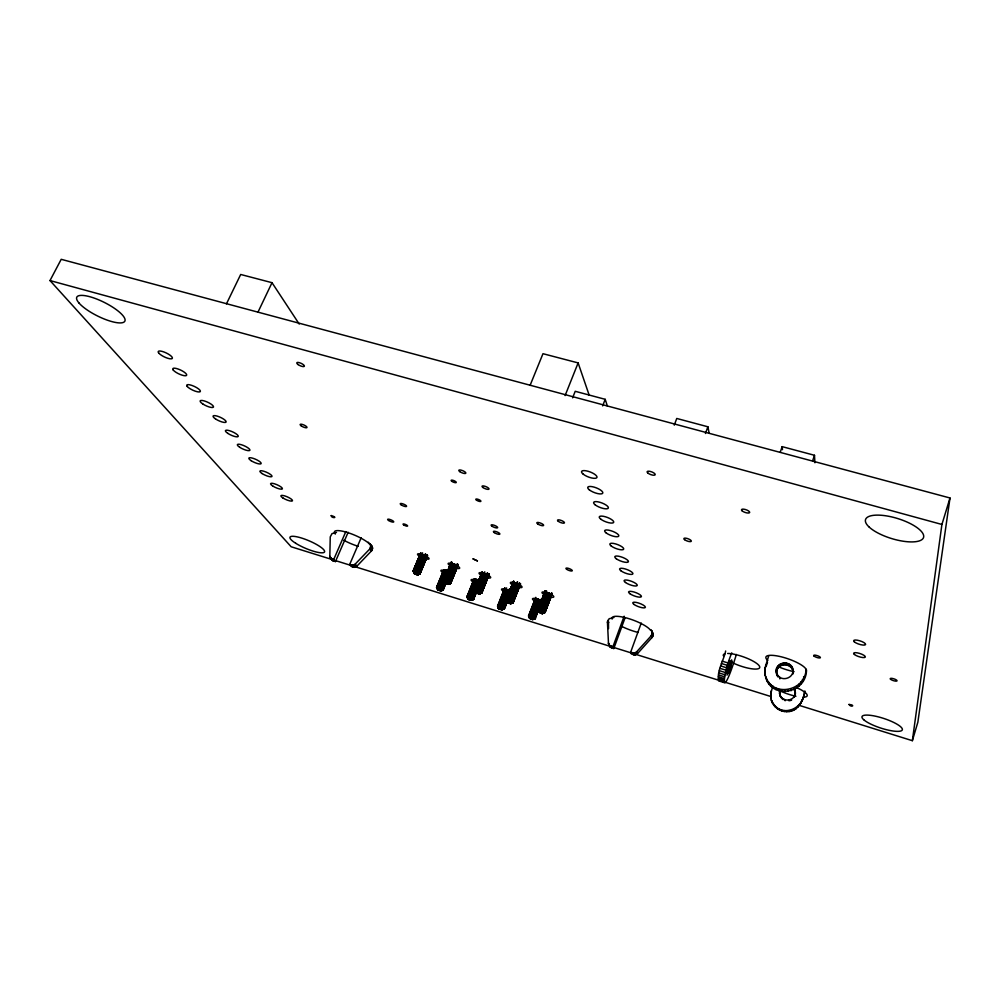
<?xml version="1.0" encoding="UTF-8"?>
<svg xmlns="http://www.w3.org/2000/svg" width="1000" height="1000" viewBox="0 0 1000 1000"><rect width="100%" height="100%" fill="white"/><g stroke="black" fill="none" stroke-linecap="round" stroke-linejoin="round"><path stroke-width="1.5" d="M506.337 599.725L507.312 602.3L506.538 599.65L510.475 600.562L513.162 602.638L509.125 603.4L507.362 602.4L506.238 600L513.6 581.2L503.237 607.6L501.45 609.188L498.675 608.625L501.65 609.888L504.35 608.85L507.15 601.725M719.362 680.7C715.413 673.575 724.312 659.075 725.65 650.987M779.538 691.688L779.675 692.7L779.775 690.425L779.663 693.988L779.525 692.987L780.962 697.638L779.737 694.262L779.887 695.263M736.375 654.463C721.263 703.512 721.25 678.35 731.75 652.862M776.35 671.312L777.962 676.925C768.625 661.85 795.975 656.825 792.962 674.025M776.363 669.963L776.838 674.463M641.237 623.062L630.65 652.212L634.038 653.075L636.25 652.262L651.225 635.763L652.337 632.663L650.875 629.788M630.65 652.212L631.45 654.05L634.237 654.862L637.45 653.688L652.362 637.1L653.05 634.562L651.75 630.788M348.15 532.275L335.438 561.587L333.7 559.538L330.8 558.45L329.812 556.725L330.25 536.912L331.987 533.625L336.488 532.463M608.425 643.05L610.163 646.95L613.8 648.538L612.95 646.688L609.712 645.475L608.5 643.612L607.45 622.275L609.087 618.75L613.875 617.55M608.525 628.638L608.475 622.888L607.612 620.975M414.712 572.425L413.212 571.2L420.725 553.038L413.175 571.038L414.387 573.663L417.612 574.738L415.312 573.375L415.412 571.062L422.25 554.263M443.775 569.812L436.65 587.163L437.837 589.738L440.513 590.875L438.787 589.487L438.9 587.212L445.962 569.963M451.3 562.312L443.837 580.525L444.95 583.05L447.3 584.225L448.312 584.25L446.037 582.9L446.15 580.575L452.912 563.65M471.275 600.3L473.65 598.987L470.4 597.038L466.938 596.587L468.125 599.175L471.337 600.25L469.125 598.938L469.263 596.663L476.25 579.275M481.662 573.188L474.85 590.125L476.075 592.788L478.812 593.95L477.113 592.525L477.25 590.188L483.925 573.138M528.562 615.763L529.663 618.275L531.388 619.25L535.425 618.375L532.775 616.5L528.875 615.588L529.625 618.112L528.675 615.65M499.812 608.5L506.6 589.425M510.7 603.663C503.688 599.825 515.7 588.65 515.312 582.737M731.85 661.8L731.637 659.887L728.3 666.9L726.988 675.138L729.35 671.25L731.712 662.738L731.85 661.8L729.425 661.062M535.363 618.513C525.1 622.55 536.275 602.15 537.587 598.95M804.963 691.05C803.538 700.5 797.9 712.1 786.737 711.688C778.938 711.8 771.625 705.612 770.85 697.775L771.012 698.763L770.812 692.987L772.8 686.388M771.388 690.662L770.8 696.375L770.638 695.375M545.225 590.938L537.987 609.675L539.212 612.35L541.45 613.425L542.6 613.4L540.363 612.125L540.538 609.775L547.062 592.45M806.525 669.975C806.175 695.188 767.95 699.925 765.025 673.787L765.325 675.6L765 667.837L768.65 656.112M361.138 537.812L349.65 564.525L351.35 566.55L354.4 567.312L356.9 566.163L371.737 550.638L372.55 548.275L371.812 546.05M795.212 693.875L795.337 692.588L794.987 696.125L795.212 693.875L795.337 694.875M349.65 564.525L352.713 565.288L354.8 564.513L369.7 549.062L370.887 545.575L368.288 542.212M415.462 573.413L422.65 554.388M499.825 609.362L499.988 607.95M477.25 592.562L484.35 573.25M414.275 573.55L413.4 570.825L417.137 571.675L420 573.787L417.55 574.788L419.888 573.888L426.85 557.137M508.688 602.312L515.737 582.863M477.163 593.438L477.35 592.025M799.15 705.35L912.362 740.688L941.912 524.462L950 497.987L61.212 259.312L50 280.562L291.163 546.763L332.875 559.775M469.2 599.812L469.4 598.425M540.5 612.163L547.5 592.575M950 497.987L917.85 722.237L912.362 740.688M415.6 573.462L422.8 554.425M446.15 583.825L446.388 582.438M438.913 590.375L439.162 589.012M439.062 589.575L446.362 570.075M453.462 563.812L446.312 582.987L446.438 580.65L453.325 563.763M469.412 599.025L476.662 579.4M477.4 592.612L484.5 573.3M776.625 671.8C777.312 662 793.462 662.887 793.1 672.688M440.95 590.85C449.538 588.862 430.062 584.188 438.787 589.487M500.1 608.587L507.013 589.55M508.837 602.362L515.887 582.9M415.5 574.312L415.775 572.95M531.15 618.263L538.013 599.087M540.65 612.212L547.638 592.625M415.887 573.562L423.375 554.625M771.6 701.087L771.438 700.1C778.975 718.962 804.325 710.225 804.412 691.475M439.35 589.675L447.075 570.325M446.613 583.088L454.05 564.012M766.062 678.5L765.763 676.7C772.738 697.913 805.8 691.05 806.025 669.175M508.825 603.288L509.263 601.975M767.487 662.35L766.012 666.775L765.7 664.938M469.7 599.125L477.375 579.65M477.688 592.712L485.075 573.5M812.625 460.812L814.488 455.288L782.175 446.65L780.275 452.137M500.112 609.487L500.55 608.188M500.387 608.688L507.738 589.8M509.137 602.463L516.475 583.112M531.438 618.362L538.737 599.338M502.013 609.812C505.025 607.825 503.625 611.763 507.65 600.15M540.95 612.325L548.237 592.825M705.438 433.512L707.887 426.788L676.762 418.462L674.275 425.15M612.95 646.688L624.138 616.213M613.8 648.538L624.938 618.15M541.25 612.438L548.837 593.05M541.525 612.575L549.4 593.312M541.788 612.7L543.413 610.938L549.938 593.575M540.363 612.125L539.975 609.637L546.512 592.312M542.025 612.837L543.888 611.213L550.425 593.85M542.238 612.975L544.288 611.475L550.837 594.113M779.912 691.425L780.375 690.212M540.075 612.05L539 609.462L545.562 592.188M539.812 612L539.462 609.525L546.55 590.788M542.388 613.1L544.612 611.725L551.737 592.925M542.35 613.55L544.525 612.625L551.625 593.95M538.8 608.8L545.4 591.5L538.612 609.45L539.587 611.962M539.075 609.05L545.2 592.188M551.438 594.625L544.85 611.962L542.513 613.212L544.975 612.163L551.638 594.938M542.475 613.525L544.788 612.575L551.9 593.9M541.725 613.488L544.95 612.475L551.587 594.837M509.425 602.587L517.612 581.9M509.712 602.712L517.638 583.587M509.975 602.837L511.562 601.075L518.175 583.85M539.338 611.025L538.062 610.025L545.475 590.8M552.1 593.812L544.95 612.475L542.562 613.475M508.55 602.263L508.15 599.788L514.775 582.612M510.213 602.975L512.05 601.35L518.663 584.125M510.425 603.112L512.45 601.613L519.637 582.962M544.975 612.163L541.725 610.175L538.312 609.487L539.075 612.15L537.975 609.837L545.288 590.887M551.613 595.175L545.013 612.337L542.6 613.4M507.925 597.812L510.7 590.662M508.275 602.2L507.65 599.688L514.275 582.525M510.412 603.7L512.425 602.8L519.425 584.663M510.575 603.7L512.762 602.788L519.95 584.25M535.763 597.35L528.55 615.925L529.663 618.275M535.725 597.812L528.638 616.1L529.462 616.812M535.712 598.65L528.825 616.325L529.763 618.387M530.737 612.337L529.1 616.562L529.9 618.5M532.913 606.712L535.638 599.688M536.087 598.663L529.538 615.575L530.862 618.175M536.538 598.713L529.987 615.638L530.337 618.05M537.038 598.812L530.487 615.737L530.588 618.1M538.162 599.125L531 618.212L531.038 615.875L537.725 599M539.312 599.575L531.725 618.488M539.875 599.825L532.013 618.612M540.388 600.087L533.85 617.013L532.263 618.737M541.388 598.938L534.312 617.275L532.5 618.862M541.237 600.612L534.712 617.537L532.7 619M536.25 614.438L537.888 610.212M541.55 600.862L535.025 617.775L532.863 619.125M541.237 602.5L534.963 618.65L532.825 619.55M538.65 609.75L535.212 618.6L532.212 619.487M544.788 612.575L552.025 593.85M508.013 602.15L506.825 599.612L513.763 581.825M507.8 602.112L507.2 599.625L513.85 582.475M512.762 602.788L520.212 584.212L512.762 602.788L510.725 602.475M602.65 405.887L605.2 399.325L575.212 391.3L572.625 397.825M537.975 609.837L545.375 590.825M544.612 611.725L551.325 594.5M544.525 612.625L551.788 593.925M477.987 592.837L485.662 573.737M478.263 592.962L486.238 573.987M478.525 593.1L480.1 591.337L487.325 572.825M507.638 601.2L506.337 600.2L513.6 581.613M513.162 602.638L520.487 583.888L513.162 602.638L510.775 603.612L513.212 602.5M538.062 610.025L545.312 591.4M544.288 611.475L551.587 592.812M545.3 609.763L548.1 602.575M549.775 598.263L551.462 593.95M477.113 592.525L476.7 590.05L483.4 573.013M478.775 593.237L480.575 591.613L487.262 574.525M478.975 593.362L480.988 591.875L487.688 574.788M539 609.462L545.775 592.2M543.413 610.938L550.188 593.713M543.888 611.213L550.638 593.987M477.713 585.288L476.037 589.55L477.775 585.325M479.963 579.612L482.762 572.513M476.838 592.45L476.2 589.95L482.912 572.925M479.15 593.5L481.325 592.137L488.05 575.05M479.363 593.875L481.75 592.9L489.137 574.3L481.75 592.9L479.175 593.962L481.375 593.062L488.875 573.875M504.75 587.962L497.575 606.125L498.625 608.525L497.575 606.275M504.837 587.837L497.675 606.462L499.087 608.975M504.762 589.125L497.875 606.688L498.762 608.725M505.125 589.138L498.5 605.913L499.087 608.35M505.562 589.188L498.938 605.975L499.3 608.375M506.613 587.888L499.425 606.075L499.55 608.425M507.163 589.6L499.963 608.538L499.975 606.213L506.737 589.462M508.312 590.025L500.675 608.812M509.412 588.875L500.962 608.938M509.387 590.538L502.762 607.337L501.213 609.062M510.25 591.075L503.638 607.863L501.45 609.188M506.712 601.112L503.638 609L501.65 609.888M507.5 599.95L503.963 609L502.25 608.763M513.013 602.737L520.462 583.8M539.462 609.525L546.25 592.263M539.975 609.637L546.788 592.375M540.538 609.775L547.35 592.525M541.125 609.963L547.938 592.712M541.725 610.175L548.538 592.938M542.312 610.413L549.125 593.175M542.888 610.662L549.675 593.438M476.075 592.788L475.175 590.712L482.488 572.263M476.587 592.4L475.775 589.9L482.5 572.888M489.05 574.1L481.788 592.762L479.375 593.812C486.812 591.925 469.95 587.238 476.375 592.375M479.375 592.762L481.613 593.013L488.338 576.038M506.238 600L513.688 581.15M446.9 583.2L454.625 564.237M447.188 583.337L455.2 564.487M447.45 583.462L448.988 581.712L455.737 564.75M447.688 583.6L449.462 581.987L456.225 565.025M475.975 592.675L474.975 590.487L482.312 572.038M565.1 395.588L578.125 362.912L542.975 353.7L530.075 385.4M506.337 600.2L513.675 581.725M506.825 599.612L513.663 582.475M512.45 601.613L519.263 584.538M512.425 602.8L519.788 584.263M446.037 582.9L445.613 580.438L452.388 563.525M447.9 583.737L449.888 582.25L457.225 563.888M451.325 579.225L453.013 575.013M457.587 564.15L450.225 582.513L448.075 583.862L450.487 582.75L457.3 565.812M482.238 571.85L474.862 590.288L475.475 590.962M478.325 583.55L472.512 598.05L470.75 599.625M475.825 591.062L472.925 598.3L470.962 599.763M476.15 591.312L473 599.462L471 600.337M476.4 591.538L473.5 598.787L471.25 600M476.55 591.75L473.312 599.45L471.163 600.325M476.613 591.925L473.537 599.4L470.812 600.312M507.2 599.625L514.05 582.487M507.65 599.688L514.513 582.562M512.05 601.35L519.45 582.837M445.763 582.825L444.7 580.288L451.5 563.413M445.525 582.775L445.125 580.337L451.912 563.438M447.975 584.338L450.037 583.475L456.8 566.625M448.137 584.338L450.337 583.45L457.125 566.613M474 579.1L466.95 596.75L468.025 599.075M474.188 579.025L467.062 596.938L468.675 599.562M474.462 578.987L467.463 596.362L468.237 598.787L469.125 598.938M474.812 578.987L467.825 596.375L468.413 598.787M471.037 588.725L472.788 584.388M475.238 579.038L468.25 596.425L468.625 598.825M475.712 579.138L468.725 596.525L468.862 598.862M476.812 579.438L469.263 598.975L469.263 596.663L476.087 580.037M477.95 579.875L469.988 599.237M478.5 580.125L470.262 599.362M478.438 581.838L472.038 597.788L470.525 599.5M481.613 593.013L489.113 574.212M508.15 599.788L515.037 582.663M508.713 599.925L515.588 582.812M509.288 600.112L516.175 583M509.888 600.325L517.337 581.788M510.475 600.562L517.35 583.462M511.037 600.812L517.913 583.725M511.562 601.075L518.425 583.987M451.312 562.225L443.862 580.688L444.95 583.05L444.188 581.125L451.737 562.013M482.262 571.95L474.95 590.013L475.95 592.425M482.013 572.913L475.125 589.925L476.05 592.388M481.625 591.663L487.912 576.1M481.375 593.062L488.988 574.012M416.175 573.688L423.95 554.85M416.463 573.812L424.525 555.1M416.725 573.938L418.237 572.188L425.625 553.962M416.975 574.075L418.725 572.463L425.55 555.638M445.625 583.562L443.975 580.887L451.5 562.075L443.913 580.4L444.888 582.95M458.1 565.062L450.7 583.288L448.237 584.3M474.975 590.487L482.4 572.163M482.312 572.888L475.412 589.888L476.188 592.375M475.175 590.712L482.625 572.4M480.988 591.875L487.875 574.925M481.325 592.137L488.188 575.188M415.312 573.375L414.888 570.925L421.725 554.15M417.188 574.212L419.15 572.737L425.988 555.913M421.262 568.375L422.975 564.188M426.362 556.175L419.5 572.987L417.362 574.338M447.65 570.562L439.637 589.788M447.612 572.25L439.913 589.913M445.775 578.263L440.175 590.037M445.075 581.4L442.137 588.6L440.412 590.175M445.487 581.663L442.55 588.85L440.613 590.3M445.825 581.912L442.887 589.1L440.788 590.425M446.075 582.15L442.713 590.025L440.7 590.887M445.95 582.837L443.013 590.013L440.85 590.887M446.238 582.362L443.237 589.963L441.388 589.812M458.038 565.1L450.7 583.288L448.312 584.25L450.65 582.962L444.087 580.312L445.312 582.75M475.775 589.9L482.7 572.9M476.2 589.95L483.15 572.962M480.1 591.337L487.6 572.975M480.575 591.613L487.488 574.663M415.05 573.312L414 570.775L420.875 554.038M414.812 573.263L414.412 570.825L421.262 554.062M417.3 574.825L419.375 573.975L426.213 557.263M417.488 574.462L419.762 573.237L427.212 555.025M417.5 573.6L419.675 573.95L427.1 555.85M443.95 569.725L436.675 587.325L437.738 589.625M444.2 569.675L436.788 587.513L438.175 589.987M441.7 576.263L437 587.737L437.837 589.738M443.963 571.125L437.488 586.925L438.075 589.338M444.375 571.175L437.9 586.987L438.288 589.362M445.438 569.825L438.375 587.075L438.525 589.412M446.512 570.125L438.925 589.525L438.9 587.212L446.1 570M451.413 562.112L443.913 580.4L445 582.762M450.337 583.45L457.55 566.138L450.562 583.387L447.788 584.325M476.7 590.05L483.65 573.062M477.25 590.188L484.787 571.8M477.825 590.375L484.787 573.4M478.413 590.575L485.375 573.612M479 590.812L485.95 573.85M479.562 591.075L486.512 574.113M413.663 570.775L420.55 554.05L413.663 570.775L414.613 573.237M414.137 570.237L420.45 554.862M427.413 555.25L419.938 573.45L417.575 574.575M419.888 573.888L427.512 555.45M443.862 580.688L451.337 562.5M450.037 583.475L457.4 565.925M426.95 557.013L420 573.787L417.612 574.738L420.012 573.638M443.975 580.887L451.488 562.712M451.325 563.4L444.35 580.275L445.138 582.75M444.188 581.125L451.725 562.95M449.888 582.25L457.438 564.038M449.637 583.438L457.75 564.288M420.725 552.875L413.237 570.913L414.212 573.45M444.7 580.288L451.7 563.413M447.975 572.987L449.725 568.8M445.125 580.337L452.137 563.475M448.988 581.712L455.988 564.888M449.462 581.987L456.45 565.163M419.675 573.95L427.475 555.375M439.2 590.5L439.725 589.25M445.613 580.438L452.638 563.575M446.15 580.575L453.188 563.725M446.725 580.75L453.75 563.9M447.3 580.95L454.338 564.125M447.887 581.188L454.913 564.362M448.45 581.438L455.475 564.625M413.212 571.2L420.775 553.15M413.925 570.013L420.337 554.75M419.375 573.975L427.1 554.913M419.762 573.237L427.337 555.163M414.15 570.25L420.588 554.987M414 570.775L421.062 554.038M419.15 572.737L426.188 556.05M421.337 568.375L423.088 564.2M424.263 561.425L426.025 557.25M414.412 570.825L421.488 554.1M414.888 570.925L422.575 552.812M418.237 572.188L425.312 555.5M418.725 572.463L425.775 555.775M415.412 571.062L422.512 554.338M415.975 571.237L423.088 554.525M416.55 571.438L423.663 554.738M417.137 571.675L424.237 554.975M417.7 571.925L425.387 553.837M333.7 559.538L345.85 531.55M415.788 574.438L416.35 573.188M257.913 312.288L272.013 282.688L240.688 274.475L226.462 303.837M780.812 696.637C784.062 701.8 792.875 700.962 794.875 695.125M540.862 613.25L541.562 612.025M531.388 619.25L532.075 618.05M509.125 603.4L509.85 602.2M466.938 596.587L468.237 598.787M497.663 606.013L498.625 608.45L497.863 605.938L504.35 608.538M541.163 613.337L542.15 612.225M531.675 619.35L532.65 618.25M538.1 609.562L539.4 611.962M470.05 600.138L471.1 599.075M447.025 584.15L448.125 583.088M541.45 613.425L542.725 612.388M531.95 619.425L533.212 618.4M471.125 599.888L473.25 598.55M510.588 603.237L512.788 601.875M501.65 609.325L503.963 608.112M478.575 593.913L480.175 592.962M470.575 600.275L472.163 599.35M447.55 584.288L449.188 583.362M416.887 574.775L418.55 573.875M440.913 590.55L443.15 589.338M479.275 593.612L481.575 592.375M510.7 603.35L513.025 602.112M501.812 609.45L504.2 608.337M532.975 619.237L535.25 618.013M414.225 573.3L413.4 570.825M532.45 619.538L534.212 618.612M541.962 613.525L543.75 612.587M510.2 603.688L512.013 602.762M501.45 609.875L503.237 608.962M478.812 593.95L480.65 593.05M440.513 590.875L442.337 590M533.038 619.338L535.388 618.212M441 590.65L443.312 589.538M471.325 600.1L473.65 598.987M510.775 603.462L513.175 602.312M448.288 584.087L450.65 582.962M791.65 700.037L790.438 700.6L790.312 699.613M417.113 574.812L419 573.95M542.175 613.55L544.175 612.638M532.663 619.55L534.625 618.65M533.062 619.412L535.425 618.375M504.4 608.713L501.938 609.562M479.012 593.962L481.05 593.075M471.362 600.188L473.713 599.163M443.387 589.725L441.025 590.737L443.35 589.862M471.337 600.25L473.675 599.3M507.612 602.112L506.238 599.85M50 280.562L941.912 524.462M729.3 661.988L731.712 662.738M727.9 662.688L731.525 663.812M722.175 661.15L728.275 663.037M728.85 664.237L731.263 664.987M728.538 665.487L730.95 666.237M721.4 663.512L727.5 665.4M726.975 666.413L730.6 667.525M720.662 665.925L726.775 667.825M727.788 668.062L730.2 668.812M727.375 669.325L729.788 670.062M720 668.337L726.112 670.238M726.938 670.5L729.35 671.25M726.513 671.575L728.925 672.325M726.087 672.513L728.512 673.263M719.412 670.688L725.525 672.588M718.938 672.9L725.037 674.8M718.562 674.938L724.65 676.838M718.3 676.737L724.388 678.637M718.162 678.263L724.25 680.163M718.162 679.463L724.237 681.375M335.85 560.712L630.812 652.788M635.275 654.188L770.837 696.513M718.525 680.837L724.938 682.85M329.775 556.2L332.55 560.487L335.438 561.587M499.45 607.7L499.312 609.1M777.7 675.113C782 682.163 794.463 677.837 792.775 669.513M331.712 558.925L333.462 560.962M329.812 556.725L332.987 560.763M329.938 557.225L332.55 560.487M352.713 565.288L354.4 567.312M352.175 565.262L353.862 567.288M351.65 565.138L353.338 567.175M353.8 565.062L355.487 567.1M353.263 565.212L354.95 567.25M355.225 564.138L356.9 566.163M354.8 564.513L356.475 566.55M354.312 564.825L356 566.862M369.7 549.062L371.325 551.138M370.462 548L372.088 550.087M370.112 548.55L371.737 550.638M370.925 546.175L372.55 548.275M370.875 546.8L372.488 548.888M370.712 547.413L372.337 549.5M370.188 543.95L372.137 546.538M370.75 544.987L372.362 547.075M370.887 545.575L372.512 547.663M652.463 632.688L651.35 630.262M793.725 688.775L795.013 691.038L794.35 688.838L794.475 689.85M272.013 282.688L299.225 324.075M609.712 645.475L610.575 647.325M609.288 645.1L610.163 646.95M608.5 643.612L609.812 646.5M610.737 646L611.6 647.85M610.2 645.788L611.062 647.625M538.25 610.25L539.212 612.35M607.475 621.625L608.35 623.538M607.45 622.275L608.325 624.2M607.837 620.35L608.7 622.263M607.712 620.65L608.575 622.575M506.538 600.425L507.463 602.513M632.875 652.913L633.663 654.737M634.038 653.075L634.825 654.9M633.45 653.037L634.237 654.862M467.262 597.15L468.125 599.175M634.637 653.012L635.413 654.837M635.75 652.6L636.525 654.425M635.212 652.85L635.988 654.675M636.25 652.262L637.025 654.1M636.675 651.862L637.45 653.688M467.025 596.475L468.013 598.837M436.725 587.038L437.7 589.4M538.538 610.487L539.35 612.475M413.562 571.638L414.387 573.663M506.825 600.675L507.6 602.638M498.15 606.925L498.913 608.85M651.225 635.763L651.938 637.638M651.975 634.625L652.688 636.512M651.637 635.212L652.362 637.1M652.337 632.663L653.05 634.562M652.325 633.325L653.037 635.225M652.2 633.987L652.913 635.875M467.55 597.388L468.275 599.3M652.05 631.375L652.962 633.913M538.312 609.487L539.25 611.975M528.875 615.588L529.788 618.025M506.538 599.65L507.463 602.125M497.863 605.938L498.762 608.35M467.2 596.388L468.1 598.8M436.887 586.962L437.775 589.35M444.5 581.375L445.2 583.288M437.3 587.975L437.987 589.862M413.875 571.888L414.55 573.787M538.9 610.75L539.538 612.612M578.125 362.912L589.188 395.2M605.2 399.325L607.413 406.138M437.15 586.925L437.912 589.338M498.137 605.9L498.9 608.337M529.163 615.55L529.925 618.013M475.85 591.225L476.413 593.038M467.925 597.65L468.462 599.425M444.875 581.638L445.4 583.425M794.9 690.025L795.45 693.587M476.3 591.5L476.637 593.175M707.887 426.788L709.087 432.9M764.762 670.812L765.075 672.638L765 667.837M438.4 590.125L438.125 588.488L438.65 590.25M766.963 679.463L767.262 681.263M768.6 682.025L768.9 683.812M770.812 692.987L770.987 693.988M772.4 702.325L772.562 703.312M770.638 684.3L770.938 686.087M773.713 704.375L773.875 705.362M775.337 706.213L775.5 707.188M773.025 686.263L773.312 688.025M777.25 707.775L777.4 708.75M779.375 709.038L779.525 710.013M775.7 687.825L775.975 689.6M778.6 688.975L778.863 690.738M781.688 709.963L781.838 710.938M776.612 668.65L776.875 670.475M777.025 673.925L777.288 675.738M780.175 695.5L780.312 696.488M781.65 697.663L781.787 698.65M777.087 667.387L777.362 669.212M779.613 677.075L779.875 678.888M782.65 698.538L782.788 699.525M777.788 666.213L778.05 668.062M784.125 710.537L784.262 711.5M778.675 665.188L778.938 667.025M781.65 689.675L781.9 691.438M783.787 699.237L785.163 700.725L785.037 699.737M786.612 710.725L786.737 711.688M779.737 664.312L779.987 666.15M784.775 689.912L785.013 691.675M780.938 663.625L781.188 665.462M789.1 710.537L789.225 711.5M782.25 663.138L782.487 664.987M783.612 662.875L783.85 664.725M787.9 689.675L788.125 691.438M789.025 699.963L789.15 700.95M785.013 662.825L785.25 664.675M791.525 709.975L791.637 710.938M786.413 663.012L786.637 664.862M790.938 688.962L791.15 690.725M787.75 663.425L787.975 665.275M789 664.05L789.212 665.9M793.812 709.05L793.938 710.025M794.312 696.3L794.425 697.288M790.113 664.862L790.337 666.712M791.862 666.975L792.075 668.812M793.825 687.8L794.025 689.575M791.087 665.85L791.3 667.688M795.938 707.788L796.05 708.763M792.438 668.2L792.638 670.037M797.812 706.213L797.925 707.2M796.488 686.213L796.675 688M799.412 704.388L799.525 705.362M798.85 684.25L799.025 686.038M800.7 702.325L800.8 703.312M801.625 700.1L801.725 701.087M782.175 446.65L782.475 449.663M800.85 681.963L801.025 683.75M530.388 617.337L530.538 618.888M802.463 679.388L802.625 681.188M803.625 676.6L803.787 678.413M814.488 455.288L814.912 462.775M476.812 591.763L476.887 593.312M468.862 598.175L468.925 599.688M445.838 582.175L445.875 583.688M419.212 556.075A6.212 1.5 22.2 0 1 419.2 553.787A6.212 1.5 22.2 0 1 427.375 556.9A6.212 1.5 22.2 0 1 427.375 559.188M449.725 565.425A6.238 1.525 22 0 1 449.862 563.162A6.238 1.525 22 0 1 458.088 566.3A6.238 1.525 22 0 1 457.925 568.55M480.575 574.875A6.275 1.538 21.7 0 1 480.875 572.65A6.275 1.538 21.7 0 1 489.162 575.812A6.275 1.538 21.7 0 1 488.837 578.025M511.8 584.438A6.312 1.562 21.4 0 1 512.263 582.263A6.312 1.562 21.4 0 1 520.6 585.438A6.312 1.562 21.4 0 1 520.1 587.612M543.375 594.113A6.35 1.575 21.1 0 1 544.012 591.975A6.35 1.575 21.1 0 1 552.413 595.175A6.35 1.575 21.1 0 1 551.737 597.3M442.5 572.362A6.112 1.45 22 0 1 441.675 570.163A6.112 1.45 22 0 1 448.125 571.888M472.638 581.65A6.138 1.475 21.7 0 1 471.938 579.475A6.138 1.475 21.7 0 1 478.475 581.225M503 591A6.175 1.487 21.5 0 1 502.438 588.862A6.175 1.487 21.5 0 1 509.062 590.638M533.837 600.5A6.2 1.512 21.2 0 1 534.412 598.438A6.2 1.512 21.2 0 1 542.612 601.562M358.2 546.312A19.8 4.638 22.8 0 1 343.762 540.225M335.3 534.087A19.8 4.638 22.8 0 1 347.175 532.425A19.8 4.638 22.8 0 1 370.25 544.825M638.2 632.45A20.775 5.162 20.3 0 1 621.112 626.062M612.125 619.1A20.775 5.162 20.3 0 1 627.638 618.288A20.775 5.162 20.3 0 1 650.425 630.163M797.675 688.112A18.95 4.562 18.9 0 1 802.95 697.163M795.938 696.263A18.95 4.562 18.9 0 1 780.863 691.237M727.663 653.462A19.262 4.787 19.3 0 1 752.188 660.65A19.262 4.787 19.3 0 1 757.175 668.975A19.262 4.787 19.3 0 1 733.487 663.2M723.312 655.725A19.262 4.787 19.3 0 1 725.05 653.725M794.087 671.663A21.3 5.425 18.8 0 1 778 666.562M767.788 660.537A21.3 5.425 18.8 0 1 781.325 656.825A21.3 5.425 18.8 0 1 806.287 670.125M473.075 558.9L477.4 560.887L473.075 558.9M849.013 704.45C851.263 708.05 856.038 704.963 849.013 704.45M331.238 515.562C330.925 518.513 339.475 518.05 331.238 515.562M647.9 473.075A4.312 1.45 20.4 0 0 654.9 475.037A4.312 1.45 20.4 0 0 650.688 471.538A4.312 1.45 20.4 0 0 647.9 473.075M854.388 654.45A6.15 1.663 18 0 0 864.55 657.513A6.15 1.663 18 0 0 859.525 653.388A6.15 1.663 18 0 0 854.388 654.45M854.4 641.912A6.3 1.75 18 0 0 864.812 645.025A6.3 1.75 18 0 0 859.663 640.75A6.3 1.75 18 0 0 854.4 641.912M79.013 303.025A26.862 7.588 26.5 0 0 120.95 322.9A26.862 7.588 26.5 0 0 102.537 301.55A26.862 7.588 26.5 0 0 79.013 303.025M868.725 526.663A30.362 10.462 17.1 0 0 919.225 540.938A30.362 10.462 17.1 0 0 895.738 517.962A30.362 10.462 17.1 0 0 868.725 526.663M864.362 720.275A21.237 5.038 18.1 0 0 899.412 731.275A21.237 5.038 18.1 0 0 882.738 718.125A21.237 5.038 18.1 0 0 864.362 720.275M295.763 543.312A18.8 4.15 23 0 0 324.288 552.263A18.8 4.15 23 0 0 301.688 538.075A18.8 4.15 23 0 0 295.763 543.312M401.213 504.875A3.425 0.9 22.7 0 0 406.5 506.45A3.425 0.9 22.7 0 0 402.575 503.762A3.425 0.9 22.7 0 0 401.213 504.875M742.15 510.875A4.325 1.438 19.1 0 0 749.262 512.875A4.325 1.438 19.1 0 0 745.325 509.5A4.325 1.438 19.1 0 0 742.15 510.875M388.587 520.462A3.275 0.825 22.7 0 0 393.65 522A3.275 0.825 22.7 0 0 389.85 519.45A3.275 0.825 22.7 0 0 388.587 520.462M566.65 569.288A3.413 0.912 21 0 0 572.1 570.925A3.413 0.912 21 0 0 568.562 568.387A3.413 0.912 21 0 0 566.65 569.288M459.762 471.613A3.812 1.125 22.4 0 0 465.725 473.338A3.812 1.125 22.4 0 0 461.5 470.25A3.812 1.125 22.4 0 0 459.762 471.613M301.325 425.95A3.738 1.05 24.1 0 0 306.938 427.575A3.738 1.05 24.1 0 0 302.425 424.45A3.738 1.05 24.1 0 0 301.325 425.95M890.6 679.3A3.613 0.95 17.8 0 0 896.575 681.112A3.613 0.95 17.8 0 0 893.713 678.763A3.613 0.95 17.8 0 0 890.6 679.3M814.15 656.162A3.525 0.925 18.5 0 0 819.975 657.925A3.525 0.925 18.5 0 0 816.963 655.55A3.525 0.925 18.5 0 0 814.15 656.162M537.65 523.875A3.65 1.037 21.4 0 0 543.462 525.588A3.65 1.037 21.4 0 0 539.612 522.762A3.65 1.037 21.4 0 0 537.65 523.875M684.55 539.637A3.95 1.212 19.8 0 0 691 541.5A3.95 1.212 19.8 0 0 687.237 538.488A3.95 1.212 19.8 0 0 684.55 539.637M494.275 532.587A3.462 0.938 21.8 0 0 499.75 534.225A3.462 0.938 21.8 0 0 495.975 531.55A3.462 0.938 21.8 0 0 494.275 532.587M491.975 526.188A3.513 0.963 21.8 0 0 497.512 527.837A3.513 0.963 21.8 0 0 493.7 525.112A3.513 0.963 21.8 0 0 491.975 526.188M298.087 364.562A4.175 1.3 24.7 0 0 304.337 366.3A4.175 1.3 24.7 0 0 299.312 362.65A4.175 1.3 24.7 0 0 298.087 364.562M558.312 521.312A3.725 1.087 21.2 0 0 564.275 523.062A3.725 1.087 21.2 0 0 560.388 520.163A3.725 1.087 21.2 0 0 558.312 521.312M482.95 487.5A3.75 1.1 22.1 0 0 488.875 489.225A3.75 1.1 22.1 0 0 484.762 486.213A3.75 1.1 22.1 0 0 482.95 487.5M634.062 604.45A6.713 1.75 20.3 0 0 644.925 607.75A6.713 1.75 20.3 0 0 638.312 602.938A6.713 1.75 20.3 0 0 634.062 604.45M629.85 593.663A6.837 1.825 20.3 0 0 640.925 597.013A6.837 1.825 20.3 0 0 634.163 592.05A6.837 1.825 20.3 0 0 629.85 593.663M625.475 582.463A6.975 1.887 20.4 0 0 636.763 585.85A6.975 1.887 20.4 0 0 629.85 580.737A6.975 1.887 20.4 0 0 625.475 582.463M620.938 570.812A7.113 1.975 20.4 0 0 632.425 574.25A7.113 1.975 20.4 0 0 625.363 568.975A7.113 1.975 20.4 0 0 620.938 570.812M616.2 558.688A7.25 2.05 20.5 0 0 627.925 562.175A7.25 2.05 20.5 0 0 620.688 556.725A7.25 2.05 20.5 0 0 616.2 558.688M611.275 546.062A7.4 2.138 20.6 0 0 623.225 549.6A7.4 2.138 20.6 0 0 615.812 543.962A7.4 2.138 20.6 0 0 611.275 546.062M606.138 532.913A7.55 2.225 20.7 0 0 618.337 536.487A7.55 2.225 20.7 0 0 610.737 530.662A7.55 2.225 20.7 0 0 606.138 532.913M600.788 519.175A7.713 2.325 20.8 0 0 613.237 522.8A7.713 2.325 20.8 0 0 605.45 516.788A7.713 2.325 20.8 0 0 600.788 519.175M595.188 504.85A7.887 2.438 20.9 0 0 607.9 508.512A7.887 2.438 20.9 0 0 599.913 502.287A7.887 2.438 20.9 0 0 595.188 504.85M589.338 489.862A8.062 2.55 21 0 0 602.325 493.587A8.062 2.55 21 0 0 594.125 487.125A8.062 2.55 21 0 0 589.338 489.862M583.225 474.188A8.25 2.662 21.1 0 0 596.5 477.962A8.25 2.662 21.1 0 0 588.075 471.262A8.25 2.662 21.1 0 0 583.225 474.188M158.763 353.088A7.862 2.2 25.6 0 0 171.088 358.862A7.862 2.2 25.6 0 0 166.025 352.85A7.862 2.2 25.6 0 0 158.763 353.088M173.312 370.138A7.675 2.112 25.3 0 0 185.35 375.763A7.675 2.112 25.3 0 0 180.5 370A7.675 2.112 25.3 0 0 173.312 370.138M187.262 386.488A7.5 2.025 25.1 0 0 199.037 391.975A7.5 2.025 25.1 0 0 194.375 386.438A7.5 2.025 25.1 0 0 187.262 386.488M202.763 403.95A7.325 1.95 24.8 0 0 213.475 407.062A7.325 1.95 24.8 0 0 204.262 400.913A7.325 1.95 24.8 0 0 202.763 403.95M215.562 418.963A7.163 1.887 24.6 0 0 226.088 422.05A7.163 1.887 24.6 0 0 217.113 416.087A7.163 1.887 24.6 0 0 215.562 418.963M227.862 433.4A7.013 1.812 24.4 0 0 238.212 436.45A7.013 1.812 24.4 0 0 229.462 430.675A7.013 1.812 24.4 0 0 227.862 433.4M239.7 447.287A6.875 1.75 24.2 0 0 249.875 450.312A6.875 1.75 24.2 0 0 241.35 444.712A6.875 1.75 24.2 0 0 239.7 447.287M251.1 460.662A6.725 1.688 24 0 0 261.112 463.65A6.725 1.688 24 0 0 252.8 458.225A6.725 1.688 24 0 0 251.1 460.662M262.087 473.55A6.6 1.625 23.8 0 0 271.938 476.512A6.6 1.625 23.8 0 0 263.825 471.238A6.6 1.625 23.8 0 0 262.087 473.55M272.675 485.975A6.463 1.575 23.7 0 0 282.362 488.913A6.463 1.575 23.7 0 0 274.45 483.787A6.463 1.575 23.7 0 0 272.675 485.975M282.9 497.962A6.35 1.525 23.5 0 0 292.438 500.863A6.35 1.525 23.5 0 0 284.7 495.887A6.35 1.525 23.5 0 0 282.9 497.962M476.5 500.138A2.737 0.775 22.1 0 0 480.825 501.4A2.737 0.775 22.1 0 0 477.8 499.237A2.737 0.775 22.1 0 0 476.5 500.138M451.812 481.312A2.8 0.812 22.4 0 0 456.175 482.575A2.8 0.812 22.4 0 0 453.062 480.337A2.8 0.812 22.4 0 0 451.812 481.312M403.725 524.913A2.462 0.625 22.6 0 0 407.55 526.075A2.462 0.625 22.6 0 0 404.712 524.163A2.462 0.625 22.6 0 0 403.725 524.913"/></g></svg>
